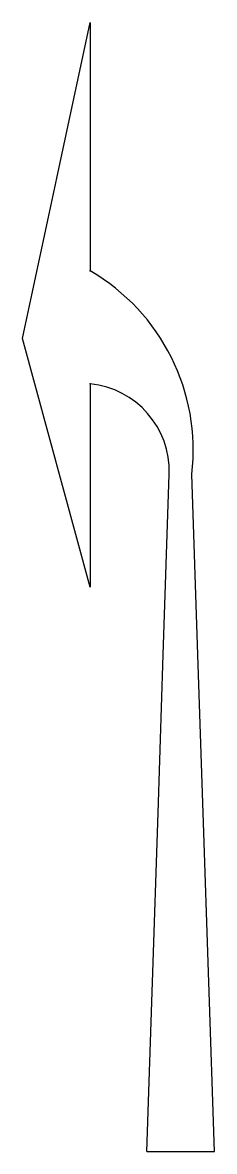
# Model space of a CAD drawing. Header units: metres. Extents: x -0.55 to 0.3, y 0 to 5.
import ezdxf

# ---------------------------------------------------------------- set-up
doc = ezdxf.new("R2010")
doc.units = ezdxf.units.M
doc.header["$PDSIZE"] = -1

msp = doc.modelspace()

# ---------------------------------------------------------------- linework, layer by layer
at = {"color": 7, "linetype": 'Continuous'}
for p, q in [((-0.55, 3.6), (-0.25, 5)), ((-0.25, 5), (-0.25, 3.9)), ((-0.25, 2.5), (-0.55, 3.6)), ((-0.25, 3.4), (-0.25, 2.5)), ((0.0733, 2.1997), (0.1, 3)), ((0.2267, 2.1997), (0.2, 3)), ((0.05, 1.4994), (0.0733, 2.1997)), ((0.25, 1.4994), (0.2267, 2.1997)), ((0, 0), (0.05, 1.4994)), ((0.3, 0), (0.25, 1.4994)), ((0, 0), (0.3, 0))]:
    msp.add_line(p, q, dxfattribs=at)
for centre, radius, start, end in [((-0.712, 3.1065), 0.9182, 353.3406, 59.7895), ((-0.2888, 3.013), 0.389, 358.0908, 84.281)]:
    msp.add_arc(centre, radius, start, end, dxfattribs=at)
for p in [(-0.25, 3.9), (-0.25, 3.4)]:
    msp.add_point(p, dxfattribs=at)

doc.saveas('drawing.dxf')
